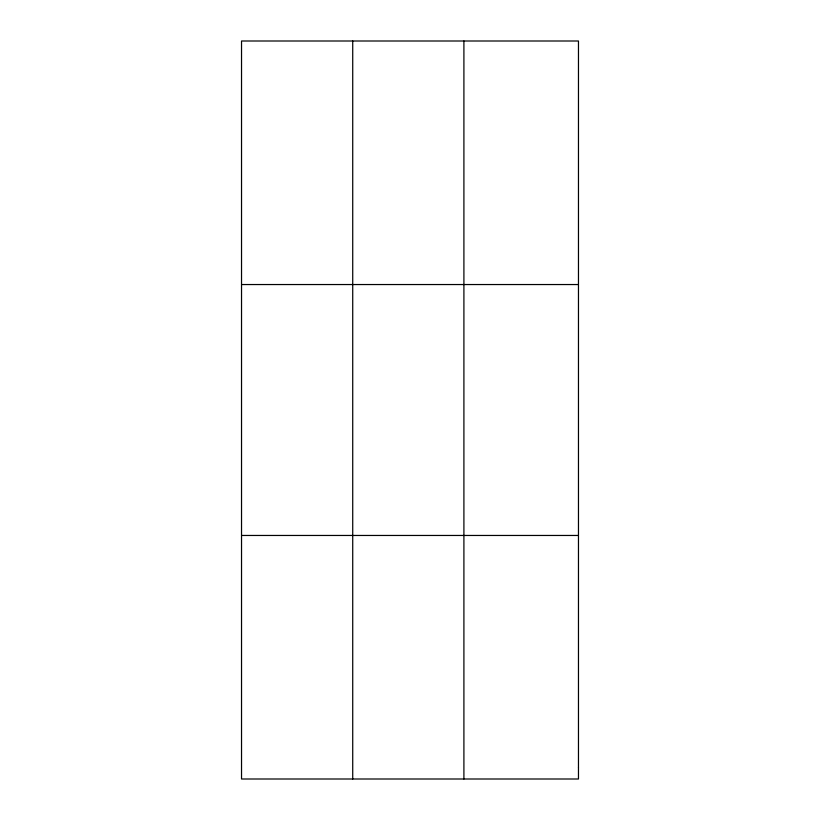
<?xml version="1.0" encoding="UTF-8"?>
<svg xmlns="http://www.w3.org/2000/svg" width="820" height="820" viewBox="0 0 820 820"><rect width="100%" height="100%" fill="white"/><g stroke="black" fill="none" stroke-linecap="round" stroke-linejoin="round"><path stroke-width="1.23" d="M352.723 779L352.723 41M463.905 779L463.905 41M241.531 284.54L578.469 284.54M241.531 535.46L578.469 535.46M578.469 767.407L578.469 779L241.531 779L241.531 41L578.469 41L578.469 767.407"/></g></svg>
